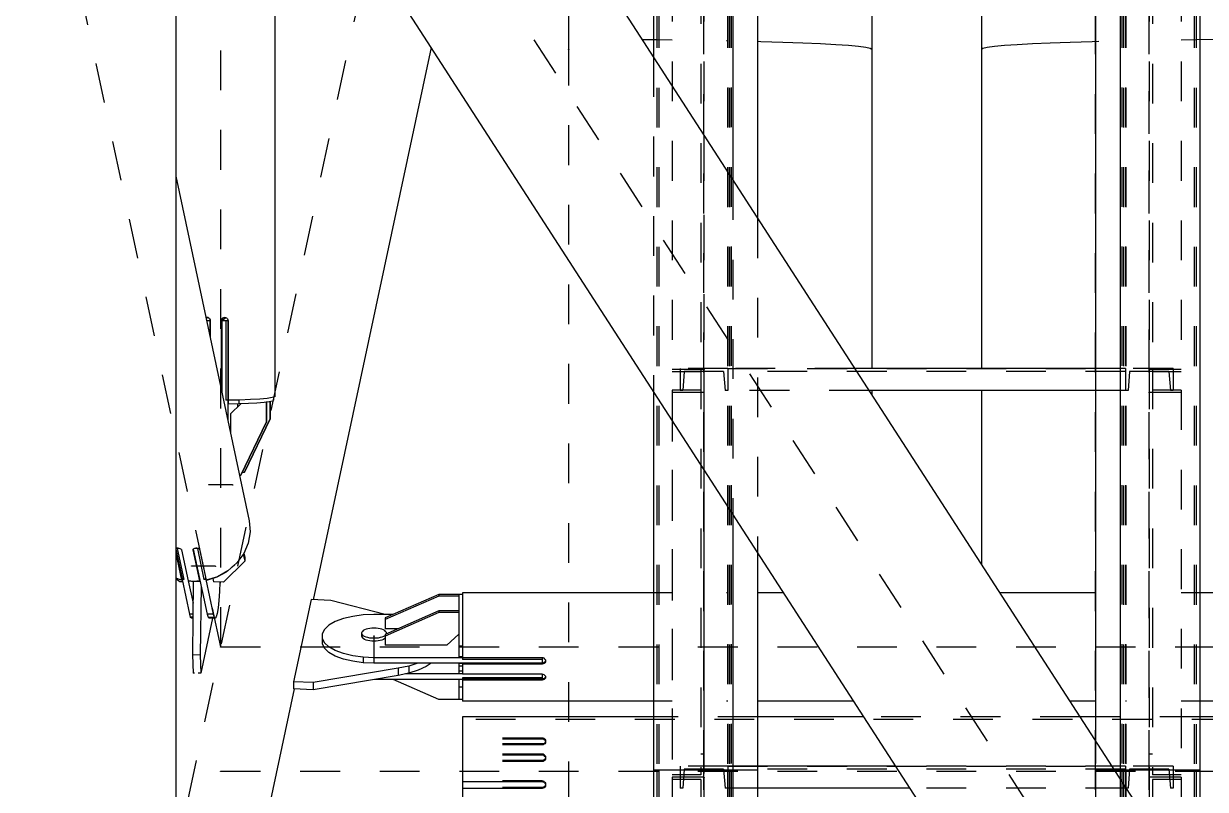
# Model space of a CAD drawing. Header units: millimetres. Extents: x 149919 to 150445, y 136651 to 136866.
# Drawn here: x 150260.593 to 150263.564, y 136729.517 to 136731.443 of the extents above; entities that cross this region are included whole.
import ezdxf

# ---------------------------------------------------------------- set-up
doc = ezdxf.new("R2010")
doc.units = ezdxf.units.MM
doc.header["$LTSCALE"] = 0.25
for name, pattern in [('CENTER', [50.8, 31.75, -6.35, 6.35, -6.35]), ('XKITLINE00', [0]), ('XKITLINE02', [4, 2, -2]), ('XKITLINE03', [6, 3, -1, 1, -1])]:
    doc.linetypes.add(name, pattern=pattern)

# ---------------------------------------------------------------- blocks, each defined once
blk = doc.blocks.new('çatıı')
at = {"color": 116, "linetype": 'XKITLINE02', "true_color": 0x136734}
for p, q in [((12037.16, 9590.91), (12037.15, 7919.31)), ((12037.69, 9590.91), (12037.69, 7919.31)), ((12054.92, 9590.91), (12054.92, 7919.31)), ((12055, 9590.95), (12055, 7919.31)), ((12055.46, 9590.91), (12055.45, 7919.31)), ((12055.85, 9590.95), (12055.85, 7919.31)), ((12147.49, 9590.95), (12147.48, 7919.31)), ((12147.49, 9590.95), (12147.48, 7919.31)), ((12154.14, 9590.95), (12154.13, 7919.31)), ((12154.14, 9590.95), (12154.13, 7919.31)), ((12154.54, 9590.91), (12154.53, 7919.31)), ((12154.99, 9590.95), (12154.98, 7919.31)), ((12154.99, 9590.95), (12154.98, 7919.31)), ((12155.07, 9590.91), (12155.07, 7919.31)), ((12172.3, 9590.91), (12172.3, 7919.31)), ((12172.84, 9590.91), (12172.83, 7919.31)), ((12041, 8117.52), (12041, 8019.49)), ((12048.2, 8116.94), (12048.2, 8014.27)), ((12049, 8117.52), (12049, 8014.27)), ((12160.98, 8117.52), (12160.98, 8014.27)), ((12161.78, 8116.94), (12161.78, 8014.27)), ((12168.98, 8117.52), (12168.98, 8019.49)), ((12036.3, 8098.61), (12036.3, 8014.5)), ((12049, 8078.96), (12049, 8020.07)), ((12056.3, 8067.66), (12056.3, 7983.55)), ((12062.5, 8058.07), (12062.5, 7973.96)), ((12049, 8020.07), (12041, 8020.07)), ((12048.2, 8019.49), (12041, 8019.49)), ((12043, 8020.27), (12043, 8014.77)), ((12055, 8020.27), (12043, 8020.27)), ((12043, 8020.27), (12043, 8014.77)), ((12044.07, 8019.57), (12043.68, 8014.77)), ((12044.07, 8019.57), (12043.68, 8014.77)), ((12053.94, 8019.57), (12044.07, 8019.57)), ((12049, 8020.09), (12048.2, 8020.09)), ((12048.2, 8020.09), (12048.2, 7918.11)), ((12049, 8020.09), (12049, 7922.34)), ((12053.94, 8019.57), (12054.32, 8014.77)), ((12053.94, 8019.57), (12054.32, 8014.77)), ((12055, 8020.27), (12055, 8014.77)), ((12055, 8020.27), (12055, 8014.77)), ((12055, 8020.27), (12055, 8014.77)), ((12086.93, 8020.27), (12055, 8020.27)), ((12154.98, 8019.57), (12055, 8019.57)), ((12154.98, 8020.27), (12147.48, 8020.27)), ((12154.98, 8020.27), (12154.98, 8014.77)), ((12154.98, 8020.27), (12154.98, 8014.77)), ((12166.98, 8020.27), (12154.98, 8020.27)), ((12154.98, 8020.27), (12154.98, 8014.77)), ((12156.05, 8019.57), (12155.66, 8014.77)), ((12156.05, 8019.57), (12155.66, 8014.77)), ((12165.92, 8019.57), (12156.05, 8019.57)), ((12160.98, 8020.09), (12160.98, 7917.52)), ((12161.78, 8020.09), (12160.98, 8020.09)), ((12168.98, 8020.07), (12160.98, 8020.07)), ((12161.78, 8020.09), (12161.78, 7918.11)), ((12168.98, 8019.49), (12161.78, 8019.49)), ((12165.92, 8019.57), (12166.3, 8014.77)), ((12165.92, 8019.57), (12166.3, 8014.77)), ((12166.98, 8020.27), (12166.98, 8014.77)), ((12166.98, 8020.27), (12166.98, 8014.77)), ((12048.2, 8014.84), (12041, 8014.84)), ((12041, 8014.84), (12041, 7919.31)), ((12043.68, 8014.77), (12043, 8014.77)), ((12055, 8014.77), (12054.32, 8014.77)), ((12090.49, 8014.77), (12055, 8014.77)), ((12154.98, 8014.77), (12147.48, 8014.77)), ((12155.66, 8014.77), (12154.98, 8014.77)), ((12168.98, 8014.84), (12161.78, 8014.84)), ((12166.98, 8014.77), (12166.3, 8014.77)), ((12168.98, 8014.84), (12168.98, 7917.52)), ((12049, 8014.26), (12041, 8014.26)), ((12041, 8011.96), (12041, 7917.52)), ((12049, 8014.27), (12048.2, 8014.27)), ((12161.78, 8014.27), (12160.98, 8014.27)), ((12168.98, 8014.26), (12160.98, 8014.26)), ((12049, 8008.49), (12049, 7917.52)), ((11988.33, 7932.07), (11988.33, 7926.83)), ((12221.66, 7932.07), (11988.33, 7932.07)), ((12062.5, 7932.67), (12036.3, 7932.67)), ((12143.56, 7932.67), (12089.19, 7932.67)), ((12173.68, 7932.67), (12147.48, 7932.67)), ((12008.33, 7927.36), (11988.33, 7927.36)), ((12008.33, 7927.09), (11988.33, 7927.09)), ((11988.33, 7926.83), (11988.33, 7919.31)), ((12008.33, 7925.9), (11988.33, 7925.9)), ((12008.33, 7925.65), (11988.33, 7925.65)), ((12008.33, 7927.36), (12008.33, 7927.09)), ((12008.6, 7927.31), (12008.33, 7927.36)), ((12008.6, 7927.06), (12008.33, 7927.09)), ((12008.6, 7925.93), (12008.33, 7925.9)), ((12008.33, 7925.9), (12008.33, 7925.65)), ((12008.6, 7925.68), (12008.33, 7925.65)), ((12008.83, 7927.22), (12008.6, 7927.31)), ((12008.83, 7926.97), (12008.6, 7927.06)), ((12008.83, 7926.04), (12008.6, 7925.93)), ((12008.6, 7925.93), (12008.6, 7925.68)), ((12008.83, 7925.79), (12008.6, 7925.68)), ((12009.02, 7927.06), (12008.83, 7927.22)), ((12008.87, 7926.94), (12008.83, 7926.97)), ((12009.02, 7926.2), (12008.83, 7926.04)), ((12009.02, 7925.95), (12008.83, 7925.79)), ((12009.02, 7926.81), (12008.87, 7926.94)), ((12009.02, 7927.06), (12009.14, 7926.86)), ((12009.02, 7926.81), (12009.14, 7926.61)), ((12009.14, 7926.4), (12009.02, 7926.2)), ((12009.14, 7926.15), (12009.02, 7925.95)), ((12009.14, 7926.86), (12009.18, 7926.63)), ((12009.18, 7926.63), (12009.14, 7926.4)), ((12009.14, 7926.61), (12009.18, 7926.38)), ((12009.18, 7926.38), (12009.14, 7926.15)), ((12009.18, 7926.63), (12009.18, 7926.38)), ((12008.33, 7923.35), (11988.33, 7923.35)), ((12008.33, 7923.1), (11988.33, 7923.1)), ((12008.6, 7923.31), (12008.33, 7923.35)), ((12008.33, 7923.35), (12008.33, 7923.1)), ((12008.6, 7923.06), (12008.33, 7923.1)), ((12008.83, 7923.19), (12008.6, 7923.31)), ((12008.6, 7923.31), (12008.6, 7923.06)), ((12008.83, 7922.94), (12008.6, 7923.06)), ((12009.02, 7923.01), (12008.83, 7923.19)), ((12009.02, 7922.76), (12008.83, 7922.94)), ((12009.02, 7923.01), (12009.14, 7922.79)), ((12009.02, 7922.76), (12009.14, 7922.54)), ((12009.14, 7922.79), (12009.18, 7922.53)), ((12049, 7923.35), (12048.2, 7923.35)), ((12161.78, 7923.35), (12160.98, 7923.35)), ((12008.33, 7921.72), (11988.33, 7921.72)), ((12008.33, 7921.45), (11988.33, 7921.45)), ((12008.6, 7921.78), (12008.33, 7921.72)), ((12008.33, 7921.72), (12008.33, 7921.45)), ((12008.6, 7921.5), (12008.33, 7921.45)), ((12008.83, 7921.88), (12008.6, 7921.78)), ((12008.83, 7921.62), (12008.6, 7921.5)), ((12009.02, 7922.06), (12008.83, 7921.88)), ((12008.87, 7921.66), (12008.83, 7921.62)), ((12009.02, 7921.81), (12008.87, 7921.66)), ((12009.14, 7922.28), (12009.02, 7922.06)), ((12009.14, 7922.03), (12009.02, 7921.81)), ((12009.14, 7922.54), (12009.18, 7922.34)), ((12009.15, 7922.34), (12009.14, 7922.28)), ((12009.18, 7922.29), (12009.14, 7922.03)), ((12009.18, 7922.53), (12009.15, 7922.34)), ((12009.18, 7922.53), (12009.18, 7922.29)), ((12009.18, 7922.34), (12009.18, 7922.29)), ((12043, 7920.27), (12043, 7914.77)), ((12055, 7920.27), (12043, 7920.27)), ((12043, 7920.27), (12043, 7914.77)), ((12055, 7920.27), (12055, 7914.77)), ((12055, 7920.27), (12055, 7914.77)), ((12055, 7920.27), (12055, 7914.77)), ((12062.5, 7920.27), (12055, 7920.27)), ((12154.98, 7920.27), (12097.2, 7920.27)), ((12154.98, 7920.27), (12154.98, 7914.77)), ((12166.98, 7920.27), (12154.98, 7920.27)), ((12154.98, 7920.27), (12154.98, 7914.77)), ((12154.98, 7920.27), (12154.98, 7914.77)), ((12166.98, 7920.27), (12166.98, 7914.77)), ((12166.98, 7920.27), (12166.98, 7914.77)), ((12037.15, 7919.31), (12037.16, 6234.33)), ((12037.69, 7919.31), (12037.69, 6234.33)), ((12048.2, 7918.11), (12041, 7918.11)), ((12041, 7917.52), (12041, 7819.49)), ((12049, 7917.52), (12041, 7917.52)), ((12049, 7917.52), (12041, 7917.52)), ((12048.2, 7916.94), (12041, 7916.94)), ((12044.07, 7919.57), (12043.68, 7914.77)), ((12044.07, 7919.57), (12043.68, 7914.77)), ((12053.94, 7919.57), (12044.07, 7919.57)), ((12048.2, 7916.94), (12048.2, 7817.17)), ((12049, 7917.52), (12049, 7814.27)), ((12053.94, 7919.57), (12054.32, 7914.77)), ((12053.94, 7919.57), (12054.32, 7914.77)), ((12054.92, 7919.31), (12054.93, 6234.33)), ((12154.98, 7919.57), (12055, 7919.57)), ((12062.5, 7919.31), (12055, 7919.31)), ((12062.5, 7919.31), (12055, 7919.31)), ((12055, 7919.31), (12055, 6234.33)), ((12055.45, 7919.31), (12055.46, 6234.33)), ((12055.85, 7919.31), (12055.85, 6234.33)), ((12154.98, 7919.31), (12147.48, 7919.31)), ((12147.48, 7919.31), (12147.48, 6234.33)), ((12147.48, 7919.31), (12147.48, 7842.48)), ((12154.98, 7919.31), (12147.48, 7919.31)), ((12154.98, 7919.31), (12153.68, 7919.31)), ((12154.98, 7919.31), (12153.68, 7919.31)), ((12153.68, 7919.31), (12153.68, 6234.33)), ((12153.68, 7917), (12153.68, 7832.89)), ((12154.13, 7919.31), (12154.13, 6234.33)), ((12154.53, 7919.31), (12154.53, 6234.33)), ((12154.98, 7919.31), (12154.98, 6234.33)), ((12155.07, 7919.31), (12155.06, 6234.33)), ((12156.05, 7919.57), (12155.66, 7914.77)), ((12156.05, 7919.57), (12155.66, 7914.77)), ((12165.92, 7919.57), (12156.05, 7919.57)), ((12160.98, 7917.52), (12160.98, 7814.27)), ((12168.98, 7917.52), (12160.98, 7917.52)), ((12168.98, 7917.52), (12160.98, 7917.52)), ((12168.98, 7918.11), (12161.78, 7918.11)), ((12161.78, 7916.94), (12161.78, 7814.27)), ((12168.98, 7916.94), (12161.78, 7916.94)), ((12165.92, 7919.57), (12166.3, 7914.77)), ((12165.92, 7919.57), (12166.3, 7914.77)), ((12168.98, 7917.52), (12168.98, 7819.49)), ((12172.3, 7919.31), (12172.3, 6234.33)), ((12172.83, 7919.31), (12172.83, 6234.33)), ((12008.33, 7916.6), (11988.33, 7916.6)), ((11988.33, 7916.5), (11988.33, 7914.95)), ((11988.33, 7916.33), (11988.33, 7905.98)), ((12008.33, 7914.95), (11988.33, 7914.95)), ((12008.6, 7916.55), (12008.33, 7916.6)), ((12008.33, 7916.6), (12008.33, 7916.33)), ((12008.83, 7916.42), (12008.6, 7916.55)), ((12008.83, 7916.42), (12008.87, 7916.39)), ((12009.02, 7916.24), (12008.87, 7916.39)), ((12009.02, 7916.24), (12009.14, 7916.01)), ((12009.14, 7916.01), (12009.18, 7915.76)), ((12009.18, 7915.76), (12009.16, 7915.64)), ((12009.18, 7915.76), (12009.18, 7915.51)), ((12043.68, 7914.77), (12043, 7914.77)), ((12055, 7914.77), (12054.32, 7914.77)), ((12062.5, 7914.77), (12055, 7914.77)), ((12154.98, 7914.77), (12100.76, 7914.77)), ((12155.66, 7914.77), (12154.98, 7914.77)), ((12166.98, 7914.77), (12166.3, 7914.77))]:
    blk.add_line(p, q, dxfattribs=at)
at = {"color": 1, "linetype": 'XKITLINE03'}
for p, q in [((12049, 7919.31), (12049.01, 9590.91)), ((12055, 9590.95), (12055, 7919.31)), ((12147.48, 7919.31), (12147.49, 9590.95)), ((12160.98, 7919.31), (12160.99, 9590.91)), ((12049, 8117.52), (12049, 8020.07)), ((12160.98, 8020.07), (12160.98, 8117.52)), ((12055, 8020.27), (12055, 8020.27)), ((12055, 8020.27), (12154.98, 8020.27)), ((12154.98, 8020.27), (12154.98, 8020.27)), ((12049, 8014.26), (12049, 7917.52)), ((12160.98, 7917.52), (12160.98, 8014.26)), ((12055, 7920.27), (12055, 7920.27)), ((12055, 7920.27), (12154.98, 7920.27)), ((12154.98, 7920.27), (12154.98, 7920.27)), ((11927.5, 7919.02), (12282.5, 7919.02)), ((12049.01, 6234.33), (12049, 7919.31)), ((12049, 7917.52), (12049, 7820.07)), ((12055, 7919.31), (12055, 6234.33)), ((12147.48, 6234.33), (12147.48, 7919.31)), ((12160.98, 6234.33), (12160.98, 7919.31)), ((12160.98, 7820.07), (12160.98, 7917.52))]:
    blk.add_line(p, q, dxfattribs=at)
at = {"color": 8, "linetype": 'CENTER'}
for p, q in [((12015, 8100.54), (12015, 8908.22)), ((11927.5, 7950.27), (11927.5, 8770.27)), ((11840, 7540.27), (12015, 8360.27)), ((11927.5, 7950.27), (11840, 8360.27)), ((12370, 7540.27), (11840, 8360.27)), ((12015, 6431.43), (12015, 8100.54)), ((11930.48, 7991.02), (11924.51, 7991.06)), ((11926.14, 7970.58), (11920.17, 7970.62)), ((11966.03, 7953), (11966.03, 7947.54)), ((11927.5, 7950.27), (12282.5, 7950.27))]:
    blk.add_line(p, q, dxfattribs=at)
at = {"color": 7, "linetype": 'XKITLINE00'}
for p, q in [((12036.3, 8337.53), (12036.3, 8098.61)), ((12056.3, 8337.53), (12056.3, 8067.66)), ((12062.5, 8337.53), (12062.5, 8058.07)), ((12147.48, 8337.53), (12147.48, 7926.59)), ((12153.68, 8337.53), (12153.68, 7919.31)), ((12173.68, 8337.53), (12173.68, 7919.31)), ((12147.48, 8020.27), (12086.93, 8020.27)), ((12147.48, 8014.77), (12090.49, 8014.77)), ((12036.3, 8014.5), (12036.3, 7919.31)), ((12056.3, 7983.55), (12056.3, 7919.31)), ((12062.5, 7973.96), (12062.5, 7919.31)), ((11988.33, 7932.67), (11988.33, 7916.33)), ((12036.3, 7932.67), (11988.33, 7932.67)), ((12089.19, 7932.67), (12062.5, 7932.67)), ((12147.48, 7932.67), (12143.56, 7932.67)), ((12221.66, 7932.67), (12173.68, 7932.67)), ((12097.2, 7920.27), (12062.5, 7920.27)), ((12056.3, 7919.31), (12036.3, 7919.31)), ((12056.3, 7919.31), (12036.3, 7919.31)), ((12036.3, 7919.31), (12036.31, 7563.05)), ((12062.5, 7919.31), (12056.3, 7919.31)), ((12062.5, 7919.31), (12056.3, 7919.31)), ((12056.3, 7919.31), (12056.31, 7563.05)), ((12062.5, 7919.31), (12062.5, 7563.05)), ((12153.68, 7919.31), (12152.19, 7919.31)), ((12153.68, 7919.31), (12152.19, 7919.31)), ((12173.68, 7919.31), (12153.68, 7919.31)), ((12153.68, 7919.31), (12153.68, 7917)), ((12173.68, 7919.31), (12153.68, 7919.31)), ((12173.68, 7919.31), (12173.68, 7886.06)), ((12008.33, 7916.33), (11988.33, 7916.33)), ((11988.33, 7914.95), (11988.33, 7912.15)), ((12008.33, 7914.7), (11988.33, 7914.7)), ((12008.6, 7916.27), (12008.33, 7916.33)), ((12008.6, 7914.99), (12008.33, 7914.95)), ((12008.33, 7914.95), (12008.33, 7914.7)), ((12008.6, 7914.74), (12008.33, 7914.7)), ((12008.83, 7916.17), (12008.6, 7916.27)), ((12008.83, 7915.11), (12008.6, 7914.99)), ((12008.6, 7914.99), (12008.6, 7914.74)), ((12008.83, 7914.86), (12008.6, 7914.74)), ((12009.02, 7915.99), (12008.83, 7916.17)), ((12009.02, 7915.29), (12008.83, 7915.11)), ((12009.02, 7915.04), (12008.83, 7914.86)), ((12009.02, 7915.99), (12009.14, 7915.77)), ((12009.14, 7915.51), (12009.02, 7915.29)), ((12009.14, 7915.26), (12009.02, 7915.04)), ((12009.14, 7915.77), (12009.18, 7915.51)), ((12009.16, 7915.64), (12009.14, 7915.51)), ((12009.18, 7915.51), (12009.14, 7915.26)), ((12100.76, 7914.77), (12062.5, 7914.77))]:
    blk.add_line(p, q, dxfattribs=at)
at = {"color": 8, "linetype": 'XKITLINE00'}
for p, q in [((11986.39, 8175.84), (12262.02, 7749.39)), ((11941.09, 8159.87), (11941.09, 8013.19)), ((11916.2, 8150.56), (11916.2, 7576.88)), ((11947.97, 8151.16), (12223.6, 7724.71)), ((12091.2, 8114.77), (12091.2, 8100.54)), ((12118.8, 8114.77), (12118.8, 8100.54)), ((11980.38, 8101.01), (11950.75, 7962.16)), ((12037.12, 8102.92), (12033.5, 8102.95)), ((12037.12, 8102.92), (12033.5, 8102.95)), ((12041, 8102.87), (12037.12, 8102.92)), ((12041, 8102.87), (12037.12, 8102.92)), ((12055, 8102.65), (12054.72, 8102.66)), ((12055, 8102.65), (12054.72, 8102.66)), ((12063.34, 8102.46), (12062.5, 8102.48)), ((12068.88, 8102.3), (12063.34, 8102.46)), ((12073.9, 8102.12), (12068.88, 8102.3)), ((12073.9, 8102.12), (12068.88, 8102.3)), ((12078.35, 8101.92), (12073.9, 8102.12)), ((12078.35, 8101.92), (12073.9, 8102.12)), ((12082.2, 8101.71), (12078.35, 8101.92)), ((12082.2, 8101.71), (12078.35, 8101.92)), ((12085.39, 8101.49), (12082.2, 8101.71)), ((12085.39, 8101.49), (12082.2, 8101.71)), ((12087.91, 8101.26), (12085.39, 8101.49)), ((12087.91, 8101.26), (12085.39, 8101.49)), ((12089.73, 8101.02), (12087.91, 8101.26)), ((12089.73, 8101.02), (12087.91, 8101.26)), ((12090.83, 8100.78), (12089.73, 8101.02)), ((12090.83, 8100.78), (12089.73, 8101.02)), ((12120.26, 8101.02), (12119.16, 8100.78)), ((12120.26, 8101.02), (12119.16, 8100.78)), ((12122.08, 8101.26), (12120.26, 8101.02)), ((12122.08, 8101.26), (12120.26, 8101.02)), ((12124.6, 8101.49), (12122.08, 8101.26)), ((12124.6, 8101.49), (12122.08, 8101.26)), ((12127.79, 8101.71), (12124.6, 8101.49)), ((12127.79, 8101.71), (12124.6, 8101.49)), ((12131.64, 8101.92), (12127.79, 8101.71)), ((12131.64, 8101.92), (12127.79, 8101.71)), ((12136.09, 8102.12), (12131.64, 8101.92)), ((12136.09, 8102.12), (12131.64, 8101.92)), ((12141.11, 8102.3), (12136.09, 8102.12)), ((12141.11, 8102.3), (12136.09, 8102.12)), ((12146.65, 8102.46), (12141.11, 8102.3)), ((12148.31, 8102.5), (12146.65, 8102.46)), ((12172.88, 8102.92), (12168.98, 8102.87)), ((12172.88, 8102.92), (12168.98, 8102.87)), ((12180.13, 8102.98), (12172.88, 8102.92)), ((12180.13, 8102.98), (12172.88, 8102.92)), ((12091.2, 8100.54), (12090.83, 8100.78)), ((12091.2, 8100.54), (12090.83, 8100.78)), ((12091.2, 8100.54), (12091.2, 8020.27)), ((12119.16, 8100.78), (12118.8, 8100.54)), ((12119.16, 8100.78), (12118.8, 8100.54)), ((12118.8, 8100.54), (12118.8, 8020.27)), ((11916.2, 8068.62), (11934.68, 7982)), ((11924, 8033.14), (11923.77, 8033.1)), ((11924.28, 8033.08), (11923.85, 8032.75)), ((11924.26, 8033.09), (11924, 8033.14)), ((11924.5, 8032.97), (11924.26, 8033.09)), ((11924.5, 8032.97), (11924.68, 8032.78)), ((11924.68, 8032.78), (11924.8, 8032.54)), ((11927.79, 8032.76), (11927.67, 8032.52)), ((11927.85, 8032.8), (11927.73, 8032.56)), ((11928.77, 8033.06), (11927.76, 8032.29)), ((11927.98, 8032.94), (11927.79, 8032.76)), ((11928.01, 8032.96), (11927.85, 8032.8)), ((11928.22, 8033.06), (11927.98, 8032.94)), ((11928.48, 8033.11), (11928.22, 8033.06)), ((11928.75, 8033.07), (11928.48, 8033.11)), ((11928.99, 8032.95), (11928.75, 8033.07)), ((11929.18, 8032.76), (11928.99, 8032.95)), ((11929.18, 8032.76), (11929.28, 8032.52)), ((11924.78, 8032.31), (11923.94, 8032.31)), ((11924.83, 8032.35), (11924.78, 8032.31)), ((11924.78, 8032.31), (11924.78, 8028.41)), ((11924.8, 8032.54), (11924.84, 8032.28)), ((11924.84, 8032.28), (11924.84, 8028.11)), ((11927.67, 8032.52), (11927.63, 8032.26)), ((11927.68, 8032.3), (11927.63, 8032.26)), ((11927.63, 8032.26), (11927.63, 8015.05)), ((11927.73, 8032.56), (11927.67, 8032.52)), ((11927.73, 8032.56), (11927.68, 8032.3)), ((11927.68, 8032.3), (11927.68, 8014.79)), ((11928.81, 8032.28), (11927.76, 8032.29)), ((11927.76, 8032.29), (11927.76, 8014.41)), ((11929.28, 8032.29), (11928.81, 8032.28)), ((11928.81, 8032.28), (11928.81, 8012.33)), ((11929.28, 8032.52), (11929.34, 8032.26)), ((11929.32, 8032.33), (11929.28, 8032.29)), ((11929.28, 8032.29), (11929.28, 8012.35)), ((11929.34, 8032.26), (11929.34, 8012.31)), ((12091.2, 8014.77), (12091.2, 8013.68)), ((12118.8, 8014.77), (12118.8, 7970.98)), ((11929.28, 8012.35), (11928.81, 8012.33)), ((11929.26, 8012.33), (11928.81, 8012.33)), ((11929.28, 8012.35), (11929.26, 8012.33)), ((11929.26, 8012.33), (11929.26, 8007.41)), ((11932.24, 8012.36), (11929.34, 8012.31)), ((11929.38, 8012.31), (11929.38, 8011.34)), ((11932.01, 8012.36), (11932.01, 8011.39)), ((11934.97, 8012.46), (11932.24, 8012.36)), ((11937.33, 8012.6), (11934.97, 8012.46)), ((11939.19, 8012.78), (11937.33, 8012.6)), ((11938.91, 8011.81), (11938.38, 8011.75)), ((11938.93, 8011.81), (11938.91, 8011.81)), ((11939.69, 8011.92), (11938.93, 8011.82)), ((11938.93, 8011.82), (11938.93, 8011.81)), ((11938.93, 8011.81), (11938.93, 8006.83)), ((11939.02, 8011.83), (11939.02, 8006.9)), ((11940.46, 8012.98), (11939.19, 8012.78)), ((11940.49, 8012.1), (11939.69, 8011.92)), ((11939.86, 8011.96), (11939.86, 8007.54)), ((11939.96, 8011.98), (11939.96, 8007.62)), ((11941.09, 8013.19), (11940.46, 8012.98)), ((11940.74, 8012.3), (11940.49, 8012.1)), ((11940.74, 8013.08), (11940.74, 8012.3)), ((11932.01, 8011.39), (11929.38, 8011.34)), ((11932.51, 8011.41), (11929.97, 8008.88)), ((11929.97, 8008.88), (11929.97, 8004.08)), ((11931.71, 8011.39), (11931.71, 8010.61)), ((11934.46, 8011.48), (11932.01, 8011.39)), ((11936.61, 8011.6), (11934.46, 8011.48)), ((11938.38, 8011.75), (11936.61, 8011.6)), ((11938.93, 8006.83), (11932.46, 7993.41)), ((11939.02, 8006.9), (11932.55, 7993.48)), ((11939.86, 8007.54), (11933.39, 7994.12)), ((11939.96, 8007.62), (11933.49, 7994.19)), ((11939.02, 8006.9), (11938.93, 8006.83)), ((11939.96, 8007.62), (11939.86, 8007.54)), ((11933.39, 7994.12), (11932.86, 7994.13)), ((11933.49, 7994.19), (11933.39, 7994.12)), ((11932.46, 7993.41), (11932.25, 7993.41)), ((11932.55, 7993.48), (11932.46, 7993.41)), ((11934.89, 7979.2), (11934.42, 7976.41)), ((11934.68, 7982), (11934.89, 7979.2)), ((11934.42, 7976.41), (11933.29, 7973.76)), ((11916.28, 7975.1), (11916.2, 7975.07)), ((11916.2, 7974.87), (11917.77, 7967.49)), ((11916.2, 7974.61), (11917.68, 7967.66)), ((11916.2, 7973.9), (11917.65, 7967.08)), ((11916.5, 7975.12), (11916.28, 7975.1)), ((11916.54, 7975.05), (11916.43, 7975.11)), ((11916.76, 7975.11), (11916.5, 7975.12)), ((11916.54, 7975.05), (11918.21, 7967.25)), ((11917.07, 7975.05), (11916.54, 7975.05)), ((11917.02, 7975.06), (11916.76, 7975.11)), ((11917.27, 7974.99), (11917.02, 7975.06)), ((11917.47, 7974.89), (11917.27, 7974.99)), ((11917.61, 7974.79), (11917.47, 7974.89)), ((11917.61, 7974.79), (11917.67, 7974.68)), ((11917.67, 7974.68), (11919.33, 7966.88)), ((11920.48, 7974.77), (11920.46, 7974.66)), ((11920.46, 7974.66), (11922.12, 7966.86)), ((11920.58, 7974.87), (11920.48, 7974.77)), ((11920.56, 7974.85), (11922.15, 7967.41)), ((11920.75, 7974.96), (11920.58, 7974.87)), ((11920.6, 7974.89), (11924.09, 7958.53)), ((11920.98, 7975.03), (11920.75, 7974.96)), ((11921.62, 7975.02), (11920.93, 7975.02)), ((11921.24, 7975.08), (11920.98, 7975.03)), ((11921.5, 7975.09), (11921.24, 7975.08)), ((11921.75, 7975.06), (11921.5, 7975.09)), ((11921.71, 7975.06), (11921.62, 7975.02)), ((11921.62, 7975.02), (11923.28, 7967.22)), ((11921.95, 7975.01), (11921.75, 7975.06)), ((11922.07, 7974.92), (11921.95, 7975.01)), ((11922.16, 7974.84), (11922.07, 7974.92)), ((11922.16, 7974.84), (11923.82, 7967.04)), ((11933.29, 7973.76), (11931.57, 7971.39)), ((11933.14, 7973.55), (11933.52, 7971.81)), ((11933.32, 7973.83), (11933.56, 7972.73)), ((11933.52, 7971.81), (11928.17, 7966.59)), ((11931.57, 7971.39), (11929.32, 7969.41)), ((11930.94, 7970.81), (11930.38, 7970.34)), ((11931.04, 7970.92), (11930.94, 7970.81)), ((11933.56, 7972.73), (11933.52, 7971.81)), ((11917.65, 7967.08), (11916.2, 7967.57)), ((11917.22, 7966.66), (11916.2, 7967.38)), ((11917.68, 7967.66), (11917.65, 7967.08)), ((11917.69, 7967.88), (11917.67, 7967.46)), ((11917.67, 7967.46), (11917.75, 7967.07)), ((11917.76, 7967.25), (11917.75, 7967.07)), ((11917.77, 7967.49), (11917.76, 7967.25)), ((11918.21, 7967.25), (11917.76, 7967.25)), ((11917.76, 7967.25), (11919.61, 7958.56)), ((11918.21, 7967.25), (11917.77, 7967.49)), ((11922.15, 7967.41), (11922.12, 7966.86)), ((11922.16, 7967.61), (11922.14, 7967.15)), ((11922.24, 7967.22), (11922.22, 7966.76)), ((11923.74, 7967.45), (11923.28, 7967.22)), ((11923.73, 7967.21), (11923.28, 7967.22)), ((11923.74, 7967.42), (11923.73, 7967.21)), ((11923.73, 7967.21), (11925.59, 7958.52)), ((11926.68, 7967.93), (11923.82, 7967.04)), ((11926.51, 7967.84), (11923.92, 7967.02)), ((11925.48, 7967.51), (11925.68, 7966.61)), ((11926.5, 7967.88), (11926.51, 7967.84)), ((11928.89, 7969.12), (11926.51, 7967.84)), ((11929.32, 7969.41), (11926.68, 7967.93)), ((11929.08, 7969.28), (11928.89, 7969.12)), ((11917.88, 7966.66), (11917.22, 7966.66)), ((11917.75, 7967.07), (11917.65, 7967.1)), ((11920.72, 7966.73), (11919.33, 7966.88)), ((11919.33, 7966.88), (11920.53, 7961.26)), ((11919.41, 7966.87), (11919.43, 7966.78)), ((11920.12, 7966.73), (11919.43, 7966.78)), ((11920.11, 7966.79), (11920.12, 7966.73)), ((11920.82, 7966.7), (11920.12, 7966.73)), ((11920.59, 7966.71), (11920.37, 7948.26)), ((11922.12, 7966.86), (11920.72, 7966.73)), ((11921.52, 7966.72), (11920.82, 7966.7)), ((11921.5, 7966.8), (11921.52, 7966.72)), ((11922.22, 7966.76), (11921.52, 7966.72)), ((11922.14, 7967.15), (11922.22, 7966.76)), ((11922.57, 7965.66), (11922.36, 7948.24)), ((11923.91, 7967.07), (11923.92, 7967.02)), ((11928.17, 7966.59), (11925.68, 7966.61)), ((11927.17, 7964.24), (11927.01, 7961.99)), ((11927.28, 7966.6), (11927.17, 7964.24)), ((11927.38, 7966.59), (11927.25, 7965.96)), ((11927.01, 7961.99), (11926.81, 7960.12)), ((11950.21, 7962.18), (11945.8, 7941.53)), ((11955.19, 7961.99), (11950.21, 7962.18)), ((11968.84, 7958.44), (11955.19, 7961.99)), ((11982.33, 7963.48), (11968.83, 7957.56)), ((11982.33, 7963.06), (11968.83, 7957.15)), ((11987.33, 7963.48), (11982.33, 7963.48)), ((11982.33, 7963.48), (11982.33, 7963.06)), ((11987.33, 7963.06), (11982.33, 7963.06)), ((11987.33, 7963.48), (11987.33, 7963.46)), ((11988.33, 7963.48), (11987.33, 7963.48)), ((11987.33, 7963.46), (11987.33, 7963.43)), ((11987.33, 7963.43), (11987.33, 7958.93)), ((11988.33, 7963.92), (11988.33, 7947.58)), ((12041, 7963.92), (11988.33, 7963.92)), ((12055, 7963.92), (12054.72, 7963.92)), ((12068.99, 7963.92), (12062.5, 7963.92)), ((12147.68, 7963.92), (12123.36, 7963.92)), ((12155.27, 7963.92), (12155.18, 7963.92)), ((12221.66, 7963.92), (12168.98, 7963.92)), ((11920.5, 7958.55), (11919.61, 7958.56)), ((11919.61, 7958.56), (11919.85, 7957.76)), ((11925.59, 7958.52), (11924.09, 7958.53)), ((11924.09, 7958.53), (11924.33, 7957.73)), ((11925.59, 7958.52), (11925.83, 7957.72)), ((11926.58, 7958.71), (11926.33, 7957.82)), ((11926.81, 7960.12), (11926.58, 7958.71)), ((11963.31, 7958.32), (11960.71, 7957.97)), ((11966.03, 7958.44), (11963.31, 7958.32)), ((11970.84, 7958.44), (11966.03, 7958.44)), ((11982.33, 7959.33), (11968.83, 7953.41)), ((11982.33, 7958.91), (11968.83, 7953)), ((11987.33, 7959.33), (11982.33, 7959.33)), ((11982.33, 7959.33), (11982.33, 7958.91)), ((11987.33, 7958.91), (11982.33, 7958.91)), ((11987.33, 7958.93), (11987.33, 7958.91)), ((11987.33, 7958.91), (11987.33, 7958.89)), ((11987.33, 7958.89), (11987.33, 7953.15)), ((11920.49, 7957.75), (11919.85, 7957.76)), ((11920.11, 7957.52), (11919.85, 7957.76)), ((11920.48, 7957.52), (11920.11, 7957.52)), ((11925.45, 7957.49), (11922.53, 7943.69)), ((11925.83, 7957.72), (11924.33, 7957.73)), ((11924.59, 7957.49), (11924.33, 7957.73)), ((11926.08, 7957.48), (11924.59, 7957.49)), ((11926.08, 7957.48), (11925.83, 7957.72)), ((11926.33, 7957.82), (11926.08, 7957.48)), ((11954.69, 7955.72), (11953.58, 7954.68)), ((11956.3, 7956.64), (11954.69, 7955.72)), ((11958.33, 7957.4), (11956.3, 7956.64)), ((11960.71, 7957.97), (11958.33, 7957.4)), ((11968.83, 7957.56), (11968.83, 7954.87)), ((11953.58, 7954.68), (11953.01, 7953.57)), ((11953.01, 7953.57), (11953.01, 7951.07)), ((11953.01, 7952.44), (11953.58, 7951.32)), ((11962.98, 7953.96), (11962.93, 7953.73)), ((11962.93, 7953.73), (11962.93, 7953)), ((11962.93, 7953.73), (11962.98, 7953.51)), ((11962.93, 7953), (11962.98, 7952.78)), ((11963.12, 7954.17), (11962.98, 7953.96)), ((11962.98, 7953.51), (11963.12, 7953.29)), ((11962.98, 7952.78), (11963.12, 7952.56)), ((11963.35, 7954.38), (11963.12, 7954.17)), ((11963.35, 7953.09), (11963.12, 7953.29)), ((11963.35, 7952.36), (11963.12, 7952.56)), ((11963.66, 7954.56), (11963.35, 7954.38)), ((11963.66, 7952.91), (11963.35, 7953.09)), ((11963.66, 7952.18), (11963.35, 7952.36)), ((11964.04, 7954.72), (11963.66, 7954.56)), ((11964.04, 7952.75), (11963.66, 7952.91)), ((11964.48, 7954.85), (11964.04, 7954.72)), ((11964.48, 7952.62), (11964.04, 7952.75)), ((11964.97, 7954.94), (11964.48, 7954.85)), ((11964.97, 7952.52), (11964.48, 7952.62)), ((11965.5, 7955), (11964.97, 7954.94)), ((11965.5, 7952.47), (11964.97, 7952.52)), ((11966.03, 7955.02), (11965.5, 7955)), ((11966.03, 7952.45), (11965.5, 7952.47)), ((11966.57, 7955), (11966.03, 7955.02)), ((11966.57, 7952.47), (11966.03, 7952.45)), ((11966.03, 7952.45), (11966.03, 7951.72)), ((11967.1, 7954.94), (11966.57, 7955)), ((11967.1, 7952.52), (11966.57, 7952.47)), ((11967.58, 7954.85), (11967.1, 7954.94)), ((11967.58, 7952.62), (11967.1, 7952.52)), ((11968.03, 7954.72), (11967.58, 7954.85)), ((11968.03, 7952.75), (11967.58, 7952.62)), ((11968.41, 7954.56), (11968.03, 7954.72)), ((11968.41, 7952.91), (11968.03, 7952.75)), ((11968.72, 7954.38), (11968.41, 7954.56)), ((11968.72, 7953.09), (11968.41, 7952.91)), ((11968.72, 7952.36), (11968.41, 7952.18)), ((11968.95, 7954.17), (11968.72, 7954.38)), ((11968.83, 7953.19), (11968.72, 7953.09)), ((11968.83, 7952.46), (11968.72, 7952.36)), ((11972.16, 7954.87), (11968.83, 7954.87)), ((11968.83, 7953.41), (11968.83, 7950.72)), ((11968.95, 7954.17), (11969.09, 7953.96)), ((11969.09, 7953.96), (11969.13, 7953.73)), ((11969.13, 7953.73), (11969.09, 7953.52)), ((11969.13, 7953.73), (11969.13, 7953.54)), ((11987.33, 7953.45), (11984.33, 7950.72)), ((11987.33, 7953.15), (11987.33, 7947.75)), ((11953.01, 7951.07), (11953.58, 7949.96)), ((11954.69, 7950.29), (11953.58, 7951.32)), ((11954.69, 7948.92), (11953.58, 7949.96)), ((11956.3, 7949.37), (11954.69, 7950.29)), ((11964.04, 7952.02), (11963.66, 7952.18)), ((11964.48, 7951.89), (11964.04, 7952.02)), ((11964.97, 7951.8), (11964.48, 7951.89)), ((11965.5, 7951.74), (11964.97, 7951.8)), ((11966.03, 7951.72), (11965.5, 7951.74)), ((11966.57, 7951.74), (11966.03, 7951.72)), ((11967.1, 7951.8), (11966.57, 7951.74)), ((11967.58, 7951.89), (11967.1, 7951.8)), ((11968.03, 7952.02), (11967.58, 7951.89)), ((11968.41, 7952.18), (11968.03, 7952.02)), ((11984.33, 7950.72), (11968.83, 7950.72)), ((11988.33, 7950.46), (11987.33, 7950.46)), ((11922.36, 7948.24), (11920.37, 7948.26)), ((11920.37, 7948.26), (11920.53, 7943.7)), ((11922.36, 7948.24), (11922.53, 7943.69)), ((11956.3, 7948), (11954.69, 7948.92)), ((11958.33, 7948.61), (11956.3, 7949.37)), ((11958.33, 7947.24), (11956.3, 7948)), ((11960.71, 7948.04), (11958.33, 7948.61)), ((11960.71, 7946.67), (11958.33, 7947.24)), ((11963.31, 7947.69), (11960.71, 7948.04)), ((11963.31, 7946.32), (11960.71, 7946.67)), ((11966.03, 7947.57), (11963.31, 7947.69)), ((11963.31, 7947.69), (11963.31, 7946.32)), ((11988.33, 7947.57), (11966.03, 7947.57)), ((11966.03, 7947.57), (11966.03, 7946.21)), ((11988.33, 7947.75), (11987.33, 7947.75)), ((12008.33, 7947.58), (11988.33, 7947.58)), ((11988.33, 7947.57), (11988.33, 7947.16)), ((12008.33, 7947.16), (11988.33, 7947.16)), ((12008.6, 7947.52), (12008.33, 7947.58)), ((12008.33, 7947.58), (12008.33, 7946.21)), ((12008.83, 7947.42), (12008.6, 7947.52)), ((12009.02, 7947.24), (12008.83, 7947.42)), ((12009.02, 7946.54), (12008.83, 7946.36)), ((12009.02, 7947.24), (12009.14, 7947.02)), ((12009.14, 7946.76), (12009.02, 7946.54)), ((12009.14, 7946.51), (12009.02, 7946.29)), ((12009.14, 7947.02), (12009.18, 7946.76)), ((12009.16, 7946.89), (12009.14, 7946.76)), ((12009.18, 7946.76), (12009.14, 7946.51)), ((11920.86, 7943.7), (11920.53, 7943.7)), ((11922.53, 7943.69), (11921.82, 7943.69)), ((11972.12, 7944.91), (11950.78, 7941.35)), ((11966.03, 7946.21), (11963.31, 7946.32)), ((12008.33, 7946.21), (11966.03, 7946.21)), ((11974.78, 7945.48), (11972.12, 7944.91)), ((11972.12, 7944.91), (11972.12, 7943.09)), ((11974.78, 7943.66), (11972.12, 7943.09)), ((11988.33, 7943.48), (11973.92, 7943.48)), ((11977.05, 7946.21), (11974.78, 7945.48)), ((11974.78, 7945.48), (11974.78, 7943.66)), ((11977.14, 7944.41), (11974.78, 7943.66)), ((11979.12, 7945.33), (11977.14, 7944.41)), ((11980.4, 7946.21), (11979.12, 7945.33)), ((11987.33, 7946.21), (11987.33, 7944.78)), ((11988.33, 7946.08), (11987.33, 7946.08)), ((11988.33, 7945.42), (11987.33, 7945.42)), ((11987.33, 7944.78), (11987.33, 7943.54)), ((11988.33, 7944.15), (11987.33, 7944.15)), ((11988.33, 7943.54), (11987.33, 7943.54)), ((11988.33, 7946.21), (11988.33, 7946.08)), ((11988.33, 7946.2), (11988.33, 7943.4)), ((12008.33, 7945.95), (11988.33, 7945.95)), ((12008.6, 7946.24), (12008.33, 7946.2)), ((12008.33, 7946.21), (12008.33, 7946.2)), ((12008.33, 7946.2), (12008.33, 7945.95)), ((12008.6, 7945.99), (12008.33, 7945.95)), ((12008.83, 7946.36), (12008.6, 7946.24)), ((12008.6, 7946.24), (12008.6, 7945.99)), ((12008.83, 7946.11), (12008.6, 7945.99)), ((12009.02, 7946.29), (12008.83, 7946.11)), ((11950.78, 7941.35), (11945.8, 7941.53)), ((11945.8, 7941.53), (11945.8, 7939.71)), ((11972.12, 7943.09), (11950.78, 7939.53)), ((11950.78, 7941.35), (11950.78, 7939.53)), ((11988.33, 7942.11), (11966.25, 7942.11)), ((11982.33, 7937.07), (11970.84, 7942.11)), ((11987.33, 7942.11), (11987.33, 7938.62)), ((12008.33, 7943.4), (11988.33, 7943.4)), ((12008.33, 7942.52), (11988.33, 7942.52)), ((11988.33, 7942.52), (11988.33, 7942.11)), ((12008.33, 7942.22), (11988.33, 7942.22)), ((12008.33, 7942.2), (11988.33, 7942.2)), ((11988.33, 7942.11), (11988.33, 7941.94)), ((12008.33, 7941.94), (11988.33, 7941.94)), ((11988.33, 7941.94), (11988.33, 7936.63)), ((12008.6, 7943.37), (12008.33, 7943.4)), ((12008.33, 7943.4), (12008.33, 7942.22)), ((12008.6, 7942.24), (12008.33, 7942.2)), ((12008.33, 7942.2), (12008.33, 7941.94)), ((12008.6, 7941.99), (12008.33, 7941.94)), ((12008.83, 7943.26), (12008.6, 7943.37)), ((12008.83, 7942.33), (12008.6, 7942.24)), ((12008.83, 7942.08), (12008.6, 7941.99)), ((12009.02, 7943.1), (12008.83, 7943.26)), ((12008.87, 7942.35), (12008.83, 7942.33)), ((12009.02, 7942.24), (12008.85, 7942.09)), ((12009.02, 7942.49), (12008.87, 7942.35)), ((12009.02, 7943.1), (12009.14, 7942.9)), ((12009.14, 7942.69), (12009.02, 7942.49)), ((12009.14, 7942.44), (12009.02, 7942.24)), ((12009.14, 7942.9), (12009.18, 7942.67)), ((12009.16, 7942.79), (12009.14, 7942.69)), ((12009.18, 7942.67), (12009.14, 7942.44)), ((11945.96, 7939.71), (11916.2, 7800.24)), ((11950.78, 7939.53), (11945.8, 7939.71)), ((11988.33, 7940.15), (11987.33, 7940.15)), ((11987.33, 7938.62), (11987.33, 7937.07)), ((11987.33, 7937.07), (11982.33, 7937.07)), ((11988.33, 7937.07), (11987.33, 7937.07)), ((12041, 7936.63), (11988.33, 7936.63)), ((12055, 7936.63), (12054.72, 7936.63)), ((12086.63, 7936.63), (12062.5, 7936.63)), ((12147.56, 7936.63), (12141, 7936.63)), ((12155.27, 7936.63), (12155.06, 7936.63)), ((12221.66, 7936.63), (12168.98, 7936.63))]:
    blk.add_line(p, q, dxfattribs=at)
for centre in [(12015, 8100.54), (12015, 8100.54), (11924.51, 7991.06), (11930.48, 7991.02), (11920.17, 7970.62), (11926.14, 7970.58), (11966.03, 7953), (11927.5, 7950.27), (11927.5, 7950.27), (11927.5, 7950.27), (11966.03, 7947.54)]:
    blk.add_circle(centre, 0.05, dxfattribs=at)
at = {"color": 1, "linetype": 'XKITLINE00'}
for centre in [(12049, 8020.07), (12055, 8020.27), (12055, 8020.27), (12154.98, 8020.27), (12154.98, 8020.27), (12160.98, 8020.07), (12049, 8014.26), (12160.98, 8014.26), (12055, 7920.27), (12055, 7920.27), (12154.98, 7920.27), (12154.98, 7920.27), (11927.5, 7919.02), (12049, 7919.31), (12049, 7919.31), (12049, 7917.52), (12049, 7917.52), (12055, 7919.31), (12055, 7919.31), (12147.48, 7919.31), (12147.48, 7919.31), (12160.98, 7919.31), (12160.98, 7919.31), (12160.98, 7917.52), (12160.98, 7917.52)]:
    blk.add_circle(centre, 0.05, dxfattribs=at)

msp = doc.modelspace()

# ---------------------------------------------------------------- block references
at = {"xscale": 0.009999943142843078, "yscale": 0.009999943142843078, "zscale": 0.009999943142843078}
msp.add_blockref('çatıı', (150141.8141, 136650.3731), dxfattribs=at)

doc.saveas('drawing.dxf')
